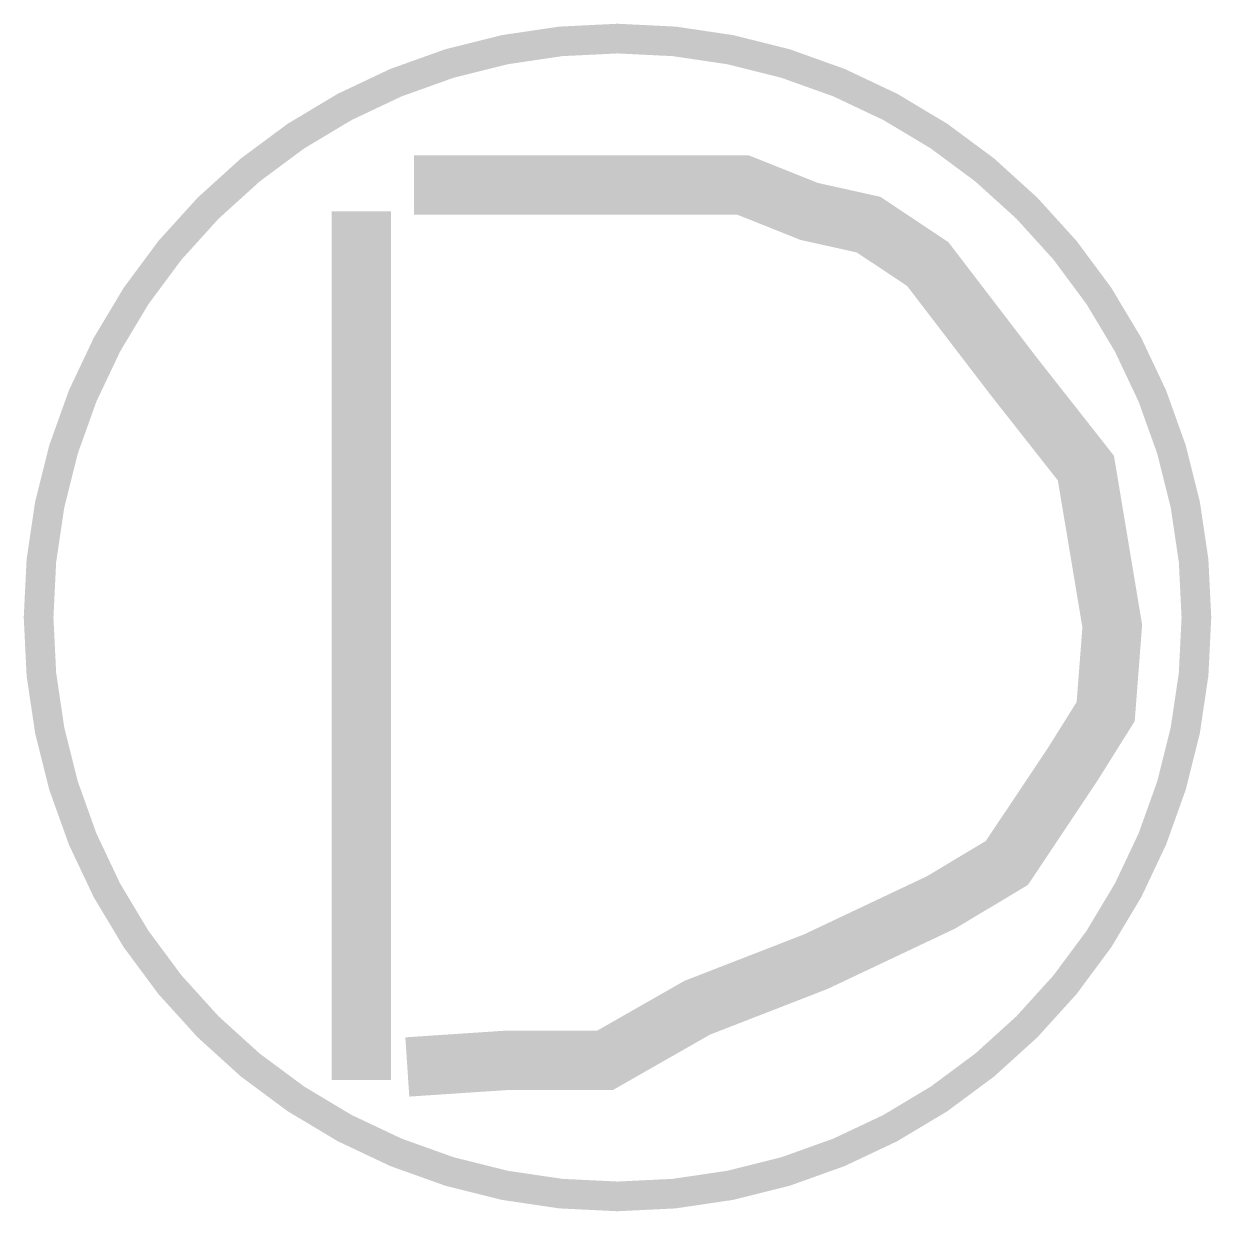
# Model space of a CAD drawing. Extents: x -0.5 to 3.5, y 0 to 4.
import ezdxf

# ---------------------------------------------------------------- set-up
doc = ezdxf.new("R2010")
doc.units = 0
doc.header["$MEASUREMENT"] = 0
doc.layers.get('0').update_dxf_attribs({"linetype": 'CONTINUOUS'})

msp = doc.modelspace()

# ---------------------------------------------------------------- linework, layer by layer
at = {"const_width": 0.1}
msp.add_lwpolyline([(-0.45, 2, 1), (3.45, 2, 1)], format="xyb", close=True, dxfattribs=at)
at = {"const_width": 0.2}
for points in [[(0.8142, 3.4564), (1.6797, 3.4564), (1.9238, 3.4564), (2.1458, 3.3678), (2.3455, 3.3234), (2.5452, 3.1904), (2.8337, 2.8136), (3.0778, 2.5032), (3.1666, 1.9712), (3.1444, 1.683), (3.0334, 1.5057), (2.8115, 1.1732), (2.5896, 1.0402), (2.1679, 0.8407), (1.7685, 0.6855), (1.4578, 0.5082), (1.1249, 0.5082), (0.792, 0.486)], [(0.6367, 3.3678), (0.6367, 0.4417)]]:
    msp.add_lwpolyline(points, dxfattribs=at)

doc.saveas('drawing.dxf')
